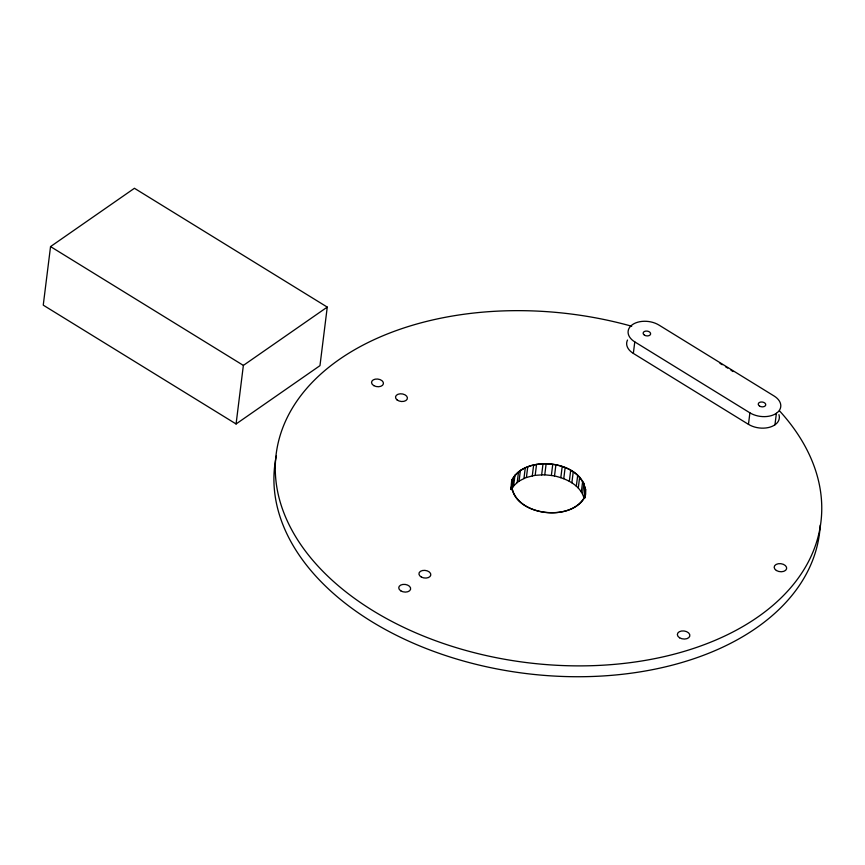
<?xml version="1.0" encoding="UTF-8"?>
<svg xmlns="http://www.w3.org/2000/svg" width="865" height="865" viewBox="0 0 865 865"><rect width="100%" height="100%" fill="white"/><g stroke="black" fill="none" stroke-linecap="round" stroke-linejoin="round"><path stroke-width="1.3" d="M50.548 246.59L43.25 305.15L236.08 423.969L319.974 365.646L327.262 307.097L134.432 188.278L50.548 246.59L243.368 365.408L236.08 423.969M510.782 489.276L511.831 480.832M510.88 489.493L511.172 487.082M511.475 489.72L512.469 487.763L513.821 476.918M512.469 487.763L513.626 485.946L514.978 475.101M513.626 485.946L517.183 482.605L518.535 471.76M517.183 482.605L519.065 481.102L520.416 470.257M519.065 481.102L523.941 478.572L525.293 467.727M523.941 478.572L526.417 477.48L527.769 466.635M526.417 477.48L532.278 475.945L533.629 465.1M532.278 475.945L535.186 475.339L536.538 464.494M535.186 475.339L541.641 474.896L542.982 464.04M541.641 474.896L544.766 474.82L546.118 463.975M544.766 474.82L551.362 475.49L552.713 464.646M585.378 487.384L584.037 498.229C580.501 485.233 566.662 478.691 554.508 475.955L555.86 465.1M560.812 477.696L562.163 466.851M563.753 478.659L565.105 467.814M569.321 481.362L570.673 470.517M571.873 482.767L573.225 471.922M576.328 486.238L577.679 475.393M578.296 487.99L579.647 477.134M581.345 492.001L582.696 481.145M582.61 493.958L583.962 483.113M584.902 498.099L585.854 489.439M585.259 496.099L585.562 493.688M778.922 414.659A18.889 12.088 7.1 0 1 770.304 427.04A18.889 12.088 7.1 0 1 748.463 424.347L633.342 353.417L634.78 341.891A18.889 12.088 7.1 0 1 632.488 324.613A18.889 12.088 7.1 0 1 658.979 325.078L774.099 396.008A18.889 12.088 7.1 0 1 776.392 413.286L774.954 424.802M748.463 424.347L749.901 412.832L634.78 341.891M243.368 365.408L327.262 307.097M551.362 475.49L554.508 475.955M633.342 353.417A18.889 12.088 7.1 0 1 627.514 340.032M776.392 413.286A18.889 12.088 7.1 0 1 749.901 412.832M779.668 411.026A274.486 175.703 7.1 0 1 621.892 663.639A274.486 175.703 7.1 0 1 275.319 465.002A274.486 175.703 7.1 0 1 631.699 326.224M720.004 363.387A274.486 175.703 7.1 0 1 722.221 364.716M725.519 366.728A274.486 175.703 7.1 0 1 727.681 368.09M730.903 370.166A274.486 175.703 7.1 0 1 733.023 371.561M820.247 525.142A274.486 175.703 7.1 0 1 524.363 673.327A274.486 175.703 7.1 0 1 276.313 455.985M511.572 481.329C509.561 515.702 572.5 524.309 585.454 495.191C587.465 460.818 524.536 452.222 511.572 481.329M512.026 479.729C506.036 514.653 570.987 524.233 585 496.791C590.99 461.867 526.039 452.298 512.026 479.729M759.578 406.107A3.774 2.422 7.1 0 0 765.698 405.112A3.774 2.422 7.1 0 0 760.713 402.041A3.774 2.422 7.1 0 0 759.578 406.107M644.457 335.166A3.774 2.422 7.1 0 0 650.577 334.182A3.774 2.422 7.1 0 0 645.593 331.111A3.774 2.422 7.1 0 0 644.457 335.166M776.381 570.489A6.293 4.033 7.1 0 0 786.588 568.846A6.293 4.033 7.1 0 0 778.273 563.731A6.293 4.033 7.1 0 0 776.381 570.489M679.576 637.786A6.293 4.033 7.1 0 0 689.783 636.132A6.293 4.033 7.1 0 0 681.479 631.018A6.293 4.033 7.1 0 0 679.576 637.786M421.363 577.063A5.979 3.828 7.1 0 0 430.792 575.063A5.979 3.828 7.1 0 0 422.477 570.522A5.979 3.828 7.1 0 0 421.363 577.063M400.798 590.849A5.979 3.828 7.1 0 0 410.551 589.389A5.979 3.828 7.1 0 0 402.776 584.448A5.979 3.828 7.1 0 0 400.798 590.849M397.024 399.889A5.979 3.828 7.1 0 0 407.123 399.273A5.979 3.828 7.1 0 0 400.257 393.802A5.979 3.828 7.1 0 0 397.024 399.889M373.842 385.649A5.979 3.828 7.1 0 0 383.39 383.833A5.979 3.828 7.1 0 0 375.237 379.151A5.979 3.828 7.1 0 0 373.842 385.649"/></g></svg>
